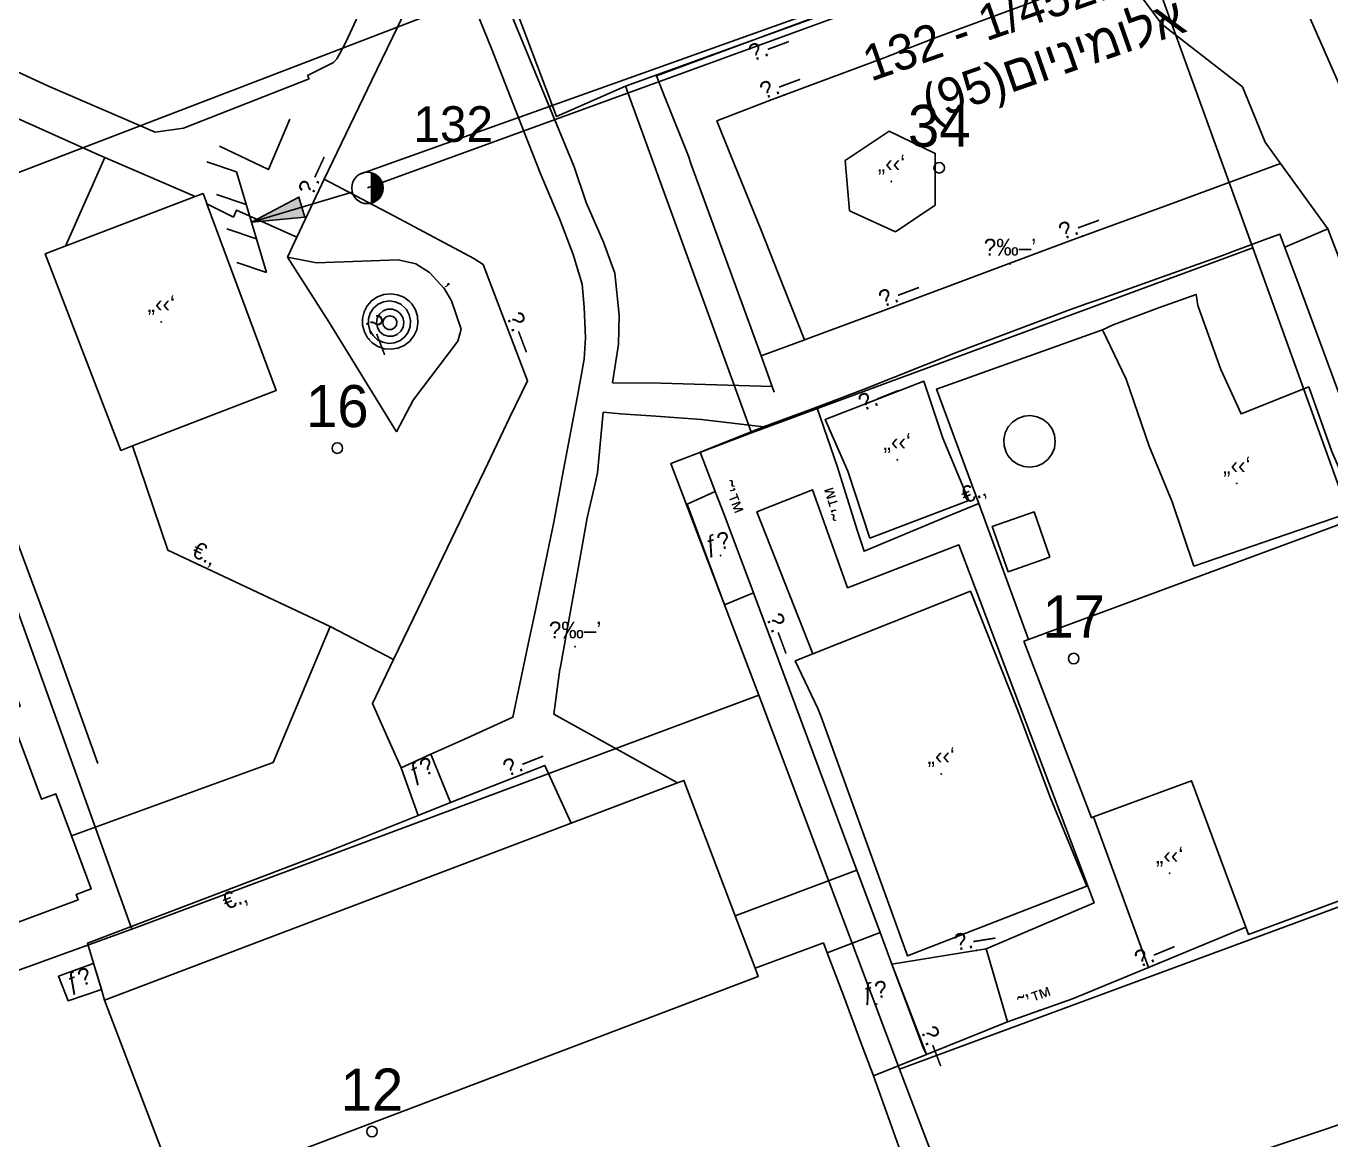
# Model space of a CAD drawing. Header units: metres. Extents: x 218299 to 220222, y 572714 to 574340.
# Drawn here: x 219615.2 to 219677.3, y 573822.2 to 573875.2 of the extents above; entities that cross this region are included whole.
import ezdxf
from ezdxf.enums import TextEntityAlignment as Align

# ---------------------------------------------------------------- set-up
doc = ezdxf.new("R2010")
doc.units = ezdxf.units.M
doc.header["$MEASUREMENT"] = 0
for name, color, linetype in [('1602', 44, 'Continuous'), ('1603', 44, 'Continuous'), ('6021', 110, 'Continuous'), ('6031', 254, 'Continuous'), ('6311', 7, 'Continuous'), ('6543', 7, 'Continuous'), ('6901', 3, 'Continuous'), ('A_POINTS', 2, 'Continuous'), ('M2200', 253, 'Continuous'), ('M2207', 253, 'Continuous'), ('M2407', 253, 'Continuous'), ('M2412', 253, 'Continuous'), ('M2420', 253, 'Continuous'), ('M2601', 253, 'Continuous'), ('M2602', 253, 'Continuous'), ('M2605', 253, 'Continuous'), ('M2612', 253, 'Continuous'), ('M2804', 253, 'Continuous')]:
    doc.layers.add(name, color=color, linetype=linetype)
doc.styles.add('HEBTXT', font='HEBTXT')
doc.styles.add('MAVAT_HEBTXT', font='HEBTXT')

# ---------------------------------------------------------------- blocks, each defined once
blk = doc.blocks.new('6901')
at = {"layer": 'A_POINTS'}
blk.add_circle((0, 0), 0.25, dxfattribs=at)
at = {"color": 0, "style": 'HEBTXT', "flags": 1}
blk.add_attdef('CODE', (-2.918, 6.399), '', height=1.7, dxfattribs=at)
at = {"color": 0, "style": 'HEBTXT'}
for tag, p in [('PATH', (0.169, 4.708)), ('HTCH', (0.169, 2.708))]:
    blk.add_attdef(tag, text='', height=1.7, dxfattribs=at).set_placement(p, align=Align.MIDDLE_CENTER)
blk = doc.blocks.new('6311')
at = {"color": 0}
for p, q in [((0.188, -0.726), (0.188, 0.726)), ((0.219, -0.717), (0.219, 0.717)), ((0.25, -0.707), (0.25, 0.707)), ((0.281, -0.695), (0.281, 0.695)), ((0.312, -0.682), (0.312, 0.682)), ((0.344, -0.667), (0.344, 0.667)), ((0.375, -0.65), (0.375, 0.65)), ((0.406, -0.63), (0.406, 0.63)), ((0.438, -0.609), (0.438, 0.609)), ((0.469, -0.585), (0.469, 0.585)), ((0.5, -0.559), (0.5, 0.559)), ((0.531, -0.529), (0.531, 0.529)), ((0.562, -0.496), (0.562, 0.496)), ((0.594, -0.458), (0.594, 0.458)), ((0.625, -0.415), (0.625, 0.415)), ((0.656, -0.363), (0.656, 0.363)), ((0.688, -0.3), (0.688, 0.3)), ((0.719, -0.214), (0.719, 0.214))]:
    blk.add_line(p, q, dxfattribs=at)
blk.add_circle((0, 0), 0.75, dxfattribs=at)
at = {"color": 0, "style": 'HEBTXT'}
blk.add_attdef('POLE_NUM', (1.75, 1.75), '', height=1.7, dxfattribs=at)
at = {"color": 0, "style": 'HEBTXT', "flags": 1}
blk.add_attdef('MAP_TYPE', (1.734, -1.264), '', height=1.7, dxfattribs=at)
blk = doc.blocks.new('6543')
at = {"color": 0}
for p, q in [((5.75, 2.486), (6.979, 1.626)), ((5.75, 0.813), (6.979, -0.048)), ((5.75, -0.901), (6.979, -1.761)), ((5.75, -2.514), (6.979, -3.374))]:
    blk.add_line(p, q, dxfattribs=at)
for points in [[(5.75, -2.514), (5.75, 2.486)], [(0.75, -0.014), (5.75, -0.014), (3.25, 0.486), (3.25, -0.514), (5.75, -0.014)]]:
    blk.add_lwpolyline(points, dxfattribs=at)
blk.add_solid([(3.25, -0.514), (3.25, 0.486), (5.75, -0.014)], dxfattribs=at)
blk = doc.blocks.new('1603')
at = {"layer": 'A_POINTS'}
blk.add_circle((0, 0), 0.25, dxfattribs=at)
at = {"color": 0, "style": 'HEBTXT'}
blk.add_attdef('PARCEL_NUM', text='', height=2, dxfattribs=at).set_placement((0, 1), align=Align.CENTER)
at = {"color": 0, "style": 'HEBTXT', "flags": 1}
blk.add_attdef('LOT_NUM', text='', height=2, dxfattribs=at).set_placement((0, -2.5), align=Align.CENTER)
blk = doc.blocks.new('M2804')
blk.add_circle((0, 0), 0.025)
at = {"style": 'MAVAT_HEBTXT'}
blk.add_attdef('NAME', text='', height=0.8, dxfattribs=at).set_placement((0, 1.59), align=Align.MIDDLE)
blk = doc.blocks.new('M2207')
blk.add_circle((0, 0), 0.025)
at = {"style": 'MAVAT_HEBTXT'}
blk.add_attdef('NAME', text='', height=0.8, dxfattribs=at).set_placement((0, 1.59), align=Align.MIDDLE)
blk = doc.blocks.new('M2412')
blk.add_circle((0, 0), 0.025)
at = {"style": 'MAVAT_HEBTXT'}
blk.add_attdef('NAME', text='', height=0.8, dxfattribs=at).set_placement((0, 1.59), align=Align.MIDDLE)
blk = doc.blocks.new('M2601')
blk.add_circle((0, 0), 0.025)
at = {"style": 'MAVAT_HEBTXT'}
blk.add_attdef('NAME', text='', height=0.8, dxfattribs=at).set_placement((0, 1.59), align=Align.MIDDLE)
blk = doc.blocks.new('M2602')
blk.add_circle((0, 0), 0.025)
at = {"style": 'MAVAT_HEBTXT'}
blk.add_attdef('NAME', text='', height=0.8, dxfattribs=at).set_placement((0, 1.59), align=Align.MIDDLE)
blk = doc.blocks.new('M2605')
blk.add_circle((0, 0), 0.025)
at = {"style": 'MAVAT_HEBTXT'}
blk.add_attdef('NAME', text='', height=0.8, dxfattribs=at).set_placement((0, 1.59), align=Align.MIDDLE)
blk = doc.blocks.new('M2612')
blk.add_circle((0, 0), 0.025)
at = {"style": 'MAVAT_HEBTXT'}
blk.add_attdef('NAME', text='', height=0.8, dxfattribs=at).set_placement((0, 1.59), align=Align.MIDDLE)
blk = doc.blocks.new('111')
at = {"layer": 'M2200'}
for points in [[(219608.215, 573830.083, 606.255), (219607.182, 573832.865, 606.255), (219592.827, 573871.529, 606.255), (219592.827, 573871.529, 606.255), (219602.334, 573875.059, 606.255), (219603.359, 573872.296, 606.255), (219605, 573867.877, 606.255), (219605.69, 573868.133, 599.745), (219607.248, 573863.937, 599.745), (219606.524, 573863.668, 606.255), (219612.575, 573847.372, 606.255), (219613.154, 573847.587, 599.955), (219614.922, 573842.825, 599.955), (219614.366, 573842.619, 606.255), (219615.937, 573838.389, 606.15), (219616.626, 573838.645, 600.06), (219617.369, 573836.646, 600.06), (219618.305, 573834.124, 600.06), (219617.581, 573833.855, 606.255), (219617.677, 573833.596, 606.255)], [(219662.701, 573845.912, 601.372), (219662.923, 573845.994, 601.372), (219679.725, 573852.21, 601.372), (219679.725, 573852.21, 601.372), (219679.776, 573852.072, 601.37), (219682.069, 573845.873, 601.267), (219683.442, 573846.381, 600.742), (219684.624, 573843.187, 600.742), (219683.277, 573842.688, 601.267), (219685.564, 573836.504, 601.267), (219682.967, 573835.543, 601.267), (219683.477, 573834.164, 600.637), (219680.172, 573832.941, 600.637), (219679.676, 573834.283, 601.267), (219673.384, 573831.956, 601.267), (219673.258, 573832.298, 601.267), (219670.679, 573839.269, 601.267), (219666.019, 573837.545, 601.267), (219665.916, 573837.507, 601.267)], [(219618.941, 573828.829, 607.252), (219641.145, 573837.251, 607.252), (219646.217, 573839.175, 607.252), (219646.515, 573839.288, 607.252), (219648.963, 573832.834, 607.252), (219649.904, 573830.355, 607.252), (219650.056, 573829.952, 607.252), (219622.482, 573819.493, 607.252), (219618.941, 573828.829, 607.252), (219618.941, 573828.829, 607.252)]]:
    blk.add_polyline3d(points, close=True, dxfattribs=at)
at = {"layer": 'M2207'}
for points in [[(219656.588, 573865.393, 598.477), (219654.402, 573866.4, 598.477), (219654.199, 573868.799, 598.477), (219656.281, 573870.19, 598.477), (219658.48, 573869.126, 598.372), (219658.471, 573866.668, 598.372)], [(219619.714, 573854.994, 597.907), (219616.112, 573864.35, 597.907), (219616.723, 573864.583, 597.882), (219623.257, 573867.072, 597.608), (219623.257, 573867.072, 597.608), (219623.632, 573867.215, 597.592), (219623.773, 573866.835, 597.601), (219623.81, 573866.735, 597.603), (219627.114, 573857.843, 597.802), (219620.272, 573855.209, 597.9)], [(219670.783, 573849.484, 600.9), (219669.756, 573852.547, 600.795), (219668.671, 573855.202, 600.9), (219667.562, 573858.377, 600.69), (219666.442, 573860.732, 600.69), (219666.442, 573860.732, 600.69), (219666.946, 573860.963, 600.69), (219669.151, 573861.789, 600.742), (219670.896, 573862.42, 600.637), (219670.983, 573861.894, 600.585), (219672.08, 573858.85, 600.795), (219673.042, 573856.728, 600.9), (219676.261, 573858.019, 600.9), (219677.362, 573854.949, 600.9), (219678.567, 573852.145, 600.795)], [(219655.359, 573850.817, 600.795), (219654.323, 573854.013, 600.742), (219653.241, 573856.467, 600.742), (219657.935, 573858.283, 600.69), (219658.842, 573855.582, 600.69), (219660.087, 573852.611, 600.69)], [(219663.942, 573849.917, 600.06), (219661.95, 573849.216, 600.112), (219661.194, 573851.366, 600.112), (219663.186, 573852.066, 600.06), (219663.942, 573849.917, 600.06)], [(219651.808, 573844.98, 600.9), (219652.647, 573845.313, 600.911), (219652.661, 573845.318, 600.911), (219660.153, 573848.292, 601.005), (219662.41, 573842.607, 601.005), (219662.418, 573842.611, 601.005), (219663.955, 573838.482, 600.9), (219665.699, 573834.251, 600.795), (219657.163, 573830.93, 600.592), (219653.053, 573842.317, 601.005), (219652.887, 573842.705, 601.005)], [(219673.258, 573832.298, 601.267), (219668.627, 573830.387, 601.267), (219666.019, 573837.545, 601.267), (219670.679, 573839.269, 601.267), (219673.258, 573832.298, 601.267)]]:
    blk.add_polyline3d(points, close=True, dxfattribs=at)
at = {"layer": 'M2407'}
for points in [[(219632.029, 573885.45, 593.865), (219633.601, 573881.293, 593.97), (219630.421, 573874.43, 594.18), (219630.13, 573873.89, 594.18), (219629.992, 573873.63, 594.18), (219629.839, 573873.458, 594.18), (219628.601, 573872.835, 594.18), (219628.673, 573872.679, 594.18)], [(219636.822, 573883.558, 593.865), (219635.897, 573881.95, 593.97), (219636.661, 573879.813, 594.075), (219638.436, 573875.404, 594.39), (219641.296, 573868.491, 594.81), (219641.866, 573866.795, 594.915), (219642.682, 573864.91, 595.125), (219643.234, 573863.431, 595.23), (219643.436, 573861.438, 595.44), (219643.404, 573860.046, 595.545), (219643.123, 573858.217, 595.755), (219645.421, 573858.188, 595.86), (219650.712, 573858.031, 595.86)], [(219641.449, 573857.58, 595.645), (219641.765, 573859.33, 595.545), (219641.832, 573860.355, 595.44), (219641.776, 573861.808, 595.335), (219641.675, 573862.914, 595.23), (219641.241, 573864.317, 595.125), (219640.609, 573865.977, 594.915), (219639.713, 573868.12, 594.81), (219638.914, 573870.148, 594.705), (219637.35, 573874.131, 594.495), (219635.043, 573879.816, 594.075), (219634.289, 573878.12, 594.075), (219632.89, 573875.134, 594.075), (219631.657, 573872.612, 594.075), (219629.386, 573867.901, 594.075)], [(219677.905, 573863.638, 596.728), (219677.175, 573865.536, 596.482), (219674.915, 573868.648, 596.482), (219674.182, 573869.658, 596.482), (219673.106, 573872.3, 596.407), (219669.284, 573875.258, 596.332), (219667.309, 573877.9, 596.257), (219667.309, 573877.9, 596.257), (219666.77, 573879.509, 596.292)], [(219610.021, 573876.441, 593.97), (219610.648, 573875.032, 593.97), (219610.815, 573874.828, 593.97), (219611.312, 573874.561, 593.97), (219613.297, 573873.691, 593.97), (219616.273, 573872.328, 594.075), (219621.341, 573870.136, 594.075), (219622.703, 573870.331, 594.075)], [(219625.074, 573866.103, 594.285), (219625.224, 573866.433, 594.285), (219628.093, 573865.137, 594.285)], [(219677.175, 573865.536, 596.482), (219675.115, 573864.669, 596.692)], [(219627.65, 573864.191, 594.39), (219629.621, 573861.113, 594.39), (219632.837, 573855.884, 594.495), (219632.837, 573855.884, 594.495)], [(219666.442, 573860.732, 598.222), (219658.548, 573857.911, 598.012), (219660.55, 573852.467, 598.057)], [(219640.792, 573854.07, 595.65), (219641.434, 573857.497, 595.65), (219641.449, 573857.58, 595.645)], [(219642.844, 573856.793, 595.755), (219642.679, 573856.806, 595.755), (219642.399, 573853.928, 595.755), (219642.285, 573853.426, 595.713)], [(219650.298, 573856.113, 595.965), (219647.35, 573856.462, 595.965), (219645.181, 573856.617, 595.86), (219643.504, 573856.742, 595.755), (219642.844, 573856.793, 595.755)], [(219661.849, 573854.913, 598.222), (219661.756, 573855.212, 598.222), (219661.743, 573855.525, 598.222), (219661.808, 573855.83, 598.222), (219661.949, 573856.11, 598.222), (219662.156, 573856.344, 598.222), (219662.415, 573856.519, 598.222), (219662.71, 573856.623, 598.222), (219663.022, 573856.649, 598.222), (219663.33, 573856.595, 598.222), (219663.615, 573856.465, 598.222), (219663.857, 573856.267, 598.222), (219664.042, 573856.015, 598.222), (219664.157, 573855.724, 598.222), (219664.194, 573855.413, 598.222), (219664.152, 573855.103, 598.222), (219664.033, 573854.814, 598.222), (219663.845, 573854.564, 598.222), (219663.6, 573854.37, 598.222), (219663.314, 573854.244, 598.222), (219663.005, 573854.194, 598.222), (219662.693, 573854.224, 598.222), (219662.4, 573854.332, 598.222), (219662.143, 573854.511, 598.222), (219661.939, 573854.748, 598.222), (219661.849, 573854.913, 598.222)], [(219639.4, 573847.169, 595.622), (219640.324, 573851.57, 595.65), (219640.792, 573854.07, 595.65)], [(219642.285, 573853.426, 595.713), (219641.913, 573851.779, 595.575), (219641.511, 573849.551, 595.575)], [(219652.647, 573845.313, 597.847), (219649.992, 573852.075, 597.847), (219652.633, 573853.119, 597.847), (219654.308, 573848.459, 597.952), (219659.605, 573850.492, 598.057), (219660.596, 573847.873, 598.162), (219666.039, 573833.459, 598.057), (219660.908, 573831.267, 597.952)], [(219641.511, 573849.551, 595.575), (219640.619, 573844.607, 595.575), (219640.614, 573844.574, 595.574)], [(219639.169, 573846.066, 595.614), (219639.4, 573847.169, 595.622)], [(219617.369, 573836.646, 594.81), (219626.969, 573840.142, 594.81), (219629.678, 573846.611, 594.705)], [(219629.678, 573846.611, 594.705), (219632.692, 573845.041, 594.495)], [(219634.476, 573840.531, 595.327), (219636.045, 573841.23, 595.59), (219638.377, 573842.289, 595.59), (219639.169, 573846.066, 595.614)], [(219640.614, 573844.574, 595.574), (219640.322, 573842.442, 595.5), (219646.217, 573839.175, 595.86)], [(219648.963, 573832.834, 596.062), (219654.74, 573835.019, 596.062)], [(219653.166, 573831.554, 596.062), (219653.166, 573831.554, 596.062), (219649.904, 573830.355, 596.062)]]:
    blk.add_polyline3d(points, dxfattribs=at)
at = {"layer": 'M2412'}
for points in [[(219648.007, 573853.035, 597.952), (219648.439, 573851.938, 597.952), (219649.833, 573848.22, 595.957), (219648.454, 573847.636, 595.957), (219646.679, 573852.437, 598.162)], [(219633.06, 573839.889, 594.907), (219633.06, 573839.889, 594.907), (219633.869, 573837.619, 594.907), (219633.869, 573837.619, 594.907), (219635.406, 573838.232, 595.327), (219634.476, 573840.531, 595.327)], [(219656.421, 573830.542, 596.272), (219657.927, 573826.533, 597.532), (219658.064, 573826.234, 597.742), (219658.064, 573826.234, 597.742), (219655.54, 573825.219, 597.742), (219654.988, 573826.691, 596.586), (219654.106, 573829.047, 596.586), (219653.343, 573831.082, 596.062), (219653.343, 573831.082, 596.062), (219655.856, 573832.047, 596.062)], [(219618.417, 573830.586, 594.907), (219618.315, 573830.541, 594.907), (219616.746, 573829.966, 594.907), (219617.204, 573828.793, 595.117), (219618.789, 573829.34, 595.117)]]:
    blk.add_polyline3d(points, close=True, dxfattribs=at)
at = {"layer": 'M2420'}
blk.add_lwpolyline([(219452.41, 573726.81), (219453.91, 573727.31), (219462.41, 573729.88), (219475.2, 573732.81), (219482.41, 573736.88), (219497.8, 573744.12), (219523, 573754.12), (219524.91, 573754.62), (219529.41, 573753.38), (219539.41, 573756.19), (219583.5, 573772.5), (219589.5, 573774.38), (219594.5, 573777.88), (219595.7, 573786.81), (219604.59, 573791.19), (219643, 573806.12), (219654.5, 573811.12), (219664.2, 573818.38), (219700.8, 573830.62), (219741.3, 573842), (219762, 573846.81)], dxfattribs=at)
at = {"layer": 'M2601'}
for points in [[(219627.65, 573864.191, 594.6), (219629.027, 573863.914, 594.6), (219632.908, 573864.071, 594.6), (219633.753, 573863.869, 594.6), (219634.4, 573863.464, 594.6), (219635.119, 573862.69, 594.6), (219635.453, 573862.119, 594.6), (219635.919, 573860.77, 594.6), (219635.753, 573860.187, 594.6), (219633.629, 573857.385, 594.6), (219632.837, 573855.884, 594.6)], [(219650.195, 573859.493, 597.592), (219650.807, 573857.765, 597.592)]]:
    blk.add_polyline3d(points, dxfattribs=at)
at = {"layer": 'M2602'}
for points in [[(219622.703, 573870.331, 594.591), (219622.703, 573870.331, 594.591), (219622.703, 573870.331, 594.591), (219628.673, 573872.679, 594.591)], [(219627.76, 573870.759, 594.591), (219626.745, 573868.368, 594.591), (219624.403, 573869.468, 594.591)], [(219617.076, 573864.717, 595.82), (219618.946, 573868.94, 595.641)], [(219632.971, 573866.008, 595.496), (219636.523, 573864.132, 595.693), (219636.523, 573864.132, 595.693)], [(219651.017, 573863.387, 596.503), (219652.255, 573860.254, 596.377)], [(219652.841, 573857.045, 600.052), (219653.828, 573854.198, 600.052), (219653.828, 573854.198, 600.052)], [(219620.272, 573855.209, 595.431), (219621.944, 573850.242, 595.431), (219629.678, 573846.611, 595.641)], [(219654.769, 573851.197, 600.157), (219654.769, 573851.197, 600.157), (219654.769, 573851.197, 600.157), (219655.094, 573850.191, 600.157), (219659.041, 573851.844, 600.157), (219660.55, 573852.467, 600.157), (219662.923, 573845.994, 600.157)], [(219633.869, 573837.619, 595.871), (219629.339, 573835.813, 595.747), (219618.132, 573831.54, 595.747), (219618.417, 573830.586, 595.747), (219618.785, 573829.351, 595.747)], [(219653.166, 573831.554, 597.006), (219653.343, 573831.082, 597.006)], [(219618.785, 573829.351, 595.747), (219618.789, 573829.34, 595.747), (219618.941, 573828.829, 595.747)]]:
    blk.add_polyline3d(points, dxfattribs=at)
at = {"layer": 'M2605'}
for points in [[(219658.403, 573874.599, 596.587), (219665.154, 573877.101, 596.48)], [(219655.515, 573876.643, 596.343), (219645.216, 573872.825, 596.368)], [(219658.403, 573874.599, 596.587), (219656.041, 573873.681, 596.587), (219650.72, 573871.694, 596.587), (219648.085, 573870.675, 596.587), (219648.708, 573869.137, 596.587)], [(219604.053, 573872.523, 594.802), (219606.385, 573873.285, 594.802), (219606.385, 573873.285, 594.802), (219606.499, 573872.986, 594.802), (219608.198, 573868.539, 594.802), (219611.008, 573860.979, 594.802), (219613.116, 573855.169, 594.802), (219614.876, 573850.382, 594.802), (219616.431, 573846.193, 594.802), (219618.613, 573840.095, 594.592)], [(219606.499, 573872.986, 594.172), (219608.47, 573873.629, 594.172), (219618.612, 573869.085, 594.172), (219618.612, 573869.085, 594.172)], [(219645.216, 573872.825, 596.368), (219645.616, 573871.811, 596.315)], [(219645.616, 573871.811, 596.315), (219646.727, 573868.995, 596.167), (219646.853, 573868.65, 596.175)], [(219618.612, 573869.085, 594.172), (219623.257, 573867.072, 594.277)], [(219648.708, 573869.137, 596.587), (219650.19, 573865.48, 596.587), (219651.017, 573863.387, 596.503)], [(219646.853, 573868.65, 596.175), (219649.034, 573862.673, 596.307)], [(219669.409, 573866.623, 596.377), (219674.915, 573868.648, 596.482)], [(219627.65, 573864.191, 594.487), (219627.65, 573864.191, 594.487), (219628.093, 573865.137, 594.487), (219629.386, 573867.901, 594.487), (219629.386, 573867.901, 594.487), (219632.971, 573866.008, 594.687)], [(219623.81, 573866.735, 594.382), (219625.074, 573866.103, 594.382), (219625.074, 573866.103, 594.382)], [(219661.616, 573863.749, 596.454), (219664.884, 573864.976, 596.377), (219669.409, 573866.623, 596.377)], [(219674.31, 573865.075, 598.013), (219672.701, 573864.48, 597.889)], [(219675.786, 573862.868, 598.057), (219674.884, 573865.288, 598.057), (219674.31, 573865.075, 598.013)], [(219672.701, 573864.48, 597.889), (219672.156, 573864.278, 597.847)], [(219636.523, 573864.132, 594.457), (219636.964, 573863.841, 594.637), (219639.07, 573858.3, 595.537), (219638.221, 573856.536, 595.599)], [(219652.264, 573860.258, 596.454), (219655.86, 573861.587, 596.587), (219661.616, 573863.749, 596.454)], [(219672.156, 573864.278, 597.847), (219669.072, 573863.178, 597.935)], [(219669.072, 573863.178, 597.935), (219666.185, 573862.149, 598.017)], [(219649.034, 573862.673, 596.307), (219650.195, 573859.493, 596.377), (219650.195, 573859.493, 596.377), (219650.195, 573859.493, 596.377), (219652.231, 573860.246, 596.453)], [(219676.262, 573861.593, 598.057), (219675.786, 573862.868, 598.057)], [(219633.561, 573861.963, 594.575), (219633.733, 573861.687, 594.583), (219633.832, 573861.378, 594.588), (219633.854, 573861.054, 594.591), (219633.796, 573860.735, 594.59), (219633.662, 573860.439, 594.586), (219633.46, 573860.185, 594.579), (219633.202, 573859.987, 594.569), (219632.904, 573859.858, 594.558), (219632.584, 573859.806, 594.546), (219632.261, 573859.834, 594.533), (219631.954, 573859.939, 594.52), (219631.682, 573860.116, 594.509), (219631.461, 573860.354, 594.499), (219631.305, 573860.639, 594.492), (219631.223, 573860.953, 594.487), (219631.219, 573861.278, 594.486), (219631.295, 573861.593, 594.487), (219631.446, 573861.881, 594.492), (219631.662, 573862.124, 594.5), (219631.93, 573862.306, 594.509), (219632.235, 573862.418, 594.521), (219632.558, 573862.452, 594.534), (219632.879, 573862.406, 594.546), (219633.179, 573862.284, 594.559), (219633.441, 573862.092, 594.57), (219633.561, 573861.963, 594.575)], [(219633.306, 573861.701, 594.696), (219633.442, 573861.453, 594.696), (219633.504, 573861.176, 594.696), (219633.487, 573860.893, 594.696), (219633.392, 573860.626, 594.696), (219633.226, 573860.396, 594.696), (219633.003, 573860.222, 594.696), (219632.74, 573860.116, 594.696), (219632.458, 573860.087, 594.696), (219632.179, 573860.138, 594.696), (219631.926, 573860.264, 594.696), (219631.717, 573860.457, 594.696), (219631.57, 573860.699, 594.696), (219631.497, 573860.973, 594.696), (219631.502, 573861.256, 594.696), (219631.586, 573861.527, 594.696), (219631.742, 573861.763, 594.696), (219631.958, 573861.947, 594.696), (219632.216, 573862.064, 594.696), (219632.496, 573862.105, 594.696), (219632.777, 573862.065, 594.696), (219633.036, 573861.95, 594.696), (219633.252, 573861.766, 594.696), (219633.306, 573861.701, 594.696)], [(219665.72, 573861.983, 598.03), (219664.744, 573861.635, 598.057), (219659.531, 573859.663, 597.847), (219655.021, 573857.878, 597.847), (219652.841, 573857.045, 597.847), (219651.029, 573856.392, 597.847), (219650.298, 573856.113, 597.847), (219647.297, 573854.903, 597.847), (219648.007, 573853.035, 597.847), (219648.007, 573853.035, 597.847)], [(219666.185, 573862.149, 598.017), (219665.72, 573861.983, 598.03)], [(219633.011, 573861.506, 594.906), (219633.132, 573861.314, 594.906), (219633.18, 573861.092, 594.906), (219633.148, 573860.867, 594.906), (219633.04, 573860.667, 594.906), (219632.87, 573860.516, 594.906), (219632.659, 573860.432, 594.906), (219632.432, 573860.427, 594.906), (219632.217, 573860.5, 594.906), (219632.04, 573860.642, 594.906), (219631.923, 573860.837, 594.906), (219631.88, 573861.06, 594.906), (219631.917, 573861.284, 594.906), (219632.028, 573861.482, 594.906), (219632.201, 573861.63, 594.906), (219632.414, 573861.709, 594.906), (219632.641, 573861.71, 594.906), (219632.855, 573861.632, 594.906), (219633.011, 573861.506, 594.906)], [(219632.782, 573861.272, 595.011), (219632.845, 573861.122, 595.011), (219632.83, 573860.961, 595.011), (219632.741, 573860.826, 595.011), (219632.599, 573860.749, 595.011), (219632.437, 573860.748, 595.011), (219632.294, 573860.824, 595.011), (219632.203, 573860.958, 595.011), (219632.186, 573861.119, 595.011), (219632.248, 573861.269, 595.011), (219632.373, 573861.372, 595.011), (219632.532, 573861.404, 595.011), (219632.687, 573861.357, 595.011), (219632.782, 573861.272, 595.011)], [(219679.725, 573852.21, 598.057), (219676.262, 573861.593, 598.057)], [(219652.231, 573860.246, 596.453), (219652.255, 573860.254, 596.454)], [(219652.255, 573860.254, 596.454), (219652.264, 573860.258, 596.454)], [(219638.221, 573856.536, 595.599), (219637.032, 573854.067, 595.685)], [(219637.032, 573854.067, 595.685), (219636.516, 573852.997, 595.722)], [(219636.324, 573852.596, 595.736), (219636.164, 573852.264, 595.747), (219635.845, 573851.601, 595.718)], [(219636.516, 573852.997, 595.722), (219636.324, 573852.596, 595.736)], [(219648.439, 573851.938, 597.847), (219648.439, 573851.938, 597.847), (219649.833, 573848.22, 597.847), (219649.833, 573848.22, 597.847), (219654.663, 573835.223, 597.847), (219654.74, 573835.019, 597.847), (219655.856, 573832.047, 597.847), (219656.421, 573830.542, 597.847)], [(219635.845, 573851.601, 595.718), (219633.639, 573847.011, 595.511)], [(219633.639, 573847.011, 595.511), (219632.693, 573845.042, 595.422), (219632.692, 573845.041, 595.422), (219631.685, 573842.946, 595.327), (219632.552, 573841.018, 595.327)], [(219632.552, 573841.018, 595.327), (219633.06, 573839.889, 595.327), (219634.476, 573840.531, 595.327)], [(219635.406, 573838.232, 595.327), (219634.476, 573840.531, 595.327)], [(219635.406, 573838.232, 595.327), (219639.903, 573840.003, 595.5), (219641.145, 573837.251, 595.86)], [(219665.009, 573828.895, 597.847), (219665.009, 573828.895, 597.847), (219668.627, 573830.387, 597.847), (219673.258, 573832.298, 597.847), (219673.258, 573832.298, 597.847)], [(219656.421, 573830.542, 598.477), (219656.421, 573830.542, 598.477), (219660.908, 573831.267, 598.477), (219660.908, 573831.267, 598.477), (219661.917, 573827.799, 598.477), (219661.917, 573827.799, 598.477)], [(219656.421, 573830.542, 598.477), (219658.064, 573826.234, 598.477), (219661.917, 573827.799, 598.477)], [(219644.986, 573814.013, 597.487), (219645.903, 573814.354, 597.487), (219657.838, 573818.787, 597.697), (219655.54, 573825.219, 597.697)]]:
    blk.add_polyline3d(points, dxfattribs=at)
at = {"layer": 'M2612'}
for points in [[(219653.828, 573854.198, 599.947), (219654.769, 573851.197, 599.947)], [(219648.439, 573851.938, 599.527), (219648.007, 573853.035, 599.527)], [(219661.917, 573827.799, 600.367), (219665.009, 573828.895, 600.367)]]:
    blk.add_polyline3d(points, dxfattribs=at)
at = {"layer": 'M2207'}
ref = blk.add_blockref('M2207', (219656.395, 573867.792), dxfattribs=dict(at, xscale=0.5, yscale=0.5, zscale=0.5))
ref.add_attrib('NAME', '„‹‹‘', dxfattribs={"layer": '0', "height": 0.8, "style": 'MAVAT_HEBTXT'}).set_placement((219656.395, 573868.588), align=Align.MIDDLE)
ref = blk.add_blockref('M2207', (219621.637, 573861.111), dxfattribs=dict(at, xscale=0.5, yscale=0.5, zscale=0.5))
ref.add_attrib('NAME', '„‹‹‘', dxfattribs={"layer": '0', "height": 0.8, "style": 'MAVAT_HEBTXT'}).set_placement((219621.637, 573861.907), align=Align.MIDDLE)
ref = blk.add_blockref('M2207', (219656.669, 573854.544), dxfattribs=dict(at, xscale=0.5, yscale=0.5, zscale=0.5))
ref.add_attrib('NAME', '„‹‹‘', dxfattribs={"layer": '0', "height": 0.8, "style": 'MAVAT_HEBTXT'}).set_placement((219656.669, 573855.34), align=Align.MIDDLE)
ref = blk.add_blockref('M2207', (219672.834, 573853.422), dxfattribs=dict(at, xscale=0.5, yscale=0.5, zscale=0.5))
ref.add_attrib('NAME', '„‹‹‘', dxfattribs={"layer": '0', "height": 0.8, "style": 'MAVAT_HEBTXT'}).set_placement((219672.834, 573854.218), align=Align.MIDDLE)
ref = blk.add_blockref('M2207', (219658.765, 573839.597), dxfattribs=dict(at, xscale=0.5, yscale=0.5, zscale=0.5))
ref.add_attrib('NAME', '„‹‹‘', dxfattribs={"layer": '0', "height": 0.8, "style": 'MAVAT_HEBTXT'}).set_placement((219658.765, 573840.393), align=Align.MIDDLE)
ref = blk.add_blockref('M2207', (219669.638, 573834.867), dxfattribs=dict(at, xscale=0.5, yscale=0.5, zscale=0.5))
ref.add_attrib('NAME', '„‹‹‘', dxfattribs={"layer": '0', "height": 0.8, "style": 'MAVAT_HEBTXT'}).set_placement((219669.638, 573835.662), align=Align.MIDDLE)
at = {"layer": 'M2412'}
ref = blk.add_blockref('M2412', (219648.265, 573849.99), dxfattribs=dict(at, xscale=0.5, yscale=0.5, zscale=0.5, rotation=308.6118254111014))
ref.add_attrib('NAME', 'ƒ\x8e', dxfattribs={"layer": '0', "height": 0.8, "rotation": 13.82821, "style": 'MAVAT_HEBTXT'}).set_placement((219648.134, 573850.524), align=Align.MIDDLE)
ref = blk.add_blockref('M2412', (219633.818, 573840.233), dxfattribs=dict(at, xscale=0.5, yscale=0.5, zscale=0.5))
ref.add_attrib('NAME', 'ƒ\x8e', dxfattribs={"layer": '0', "height": 0.8, "rotation": 24.38973, "style": 'MAVAT_HEBTXT'}).set_placement((219634.045, 573839.732), align=Align.MIDDLE)
ref = blk.add_blockref('M2412', (219617.55, 573830.261), dxfattribs=dict(at, xscale=0.5, yscale=0.5, zscale=0.5))
ref.add_attrib('NAME', 'ƒ\x8e', dxfattribs={"layer": '0', "height": 0.8, "rotation": 20.12924, "style": 'MAVAT_HEBTXT'}).set_placement((219617.74, 573829.745), align=Align.MIDDLE)
ref = blk.add_blockref('M2412', (219655.695, 573828.641), dxfattribs=dict(at, xscale=0.5, yscale=0.5, zscale=0.5, rotation=303.3732540358674))
ref.add_attrib('NAME', 'ƒ\x8e', dxfattribs={"layer": '0', "height": 0.8, "rotation": 8.58964, "style": 'MAVAT_HEBTXT'}).set_placement((219655.613, 573829.185), align=Align.MIDDLE)
at = {"layer": 'M2601'}
ref = blk.add_blockref('M2601', (219635.095, 573862.716), dxfattribs=dict(at, xscale=0.5, yscale=0.5, zscale=0.5))
ref.add_attrib('NAME', '‚', dxfattribs={"layer": '0', "height": 0.8, "rotation": 312.88168, "style": 'MAVAT_HEBTXT'}).set_placement((219635.498, 573863.09), align=Align.MIDDLE)
at = {"layer": 'M2602'}
ref = blk.add_blockref('M2602', (219660.516, 573852.453), dxfattribs=dict(at, xscale=0.5, yscale=0.5, zscale=0.5))
ref.add_attrib('NAME', '€.‚', dxfattribs={"layer": '0', "height": 0.8, "rotation": 22.45584, "style": 'MAVAT_HEBTXT'}).set_placement((219660.306, 573852.962), align=Align.MIDDLE)
ref = blk.add_blockref('M2602', (219623.44, 573849.54), dxfattribs=dict(at, xscale=0.5, yscale=0.5, zscale=0.5))
ref.add_attrib('NAME', '€.‚', dxfattribs={"layer": '0', "height": 0.8, "rotation": 334.84923, "style": 'MAVAT_HEBTXT'}).set_placement((219623.674, 573850.038), align=Align.MIDDLE)
ref = blk.add_blockref('M2602', (219624.948, 573834.138), dxfattribs=dict(at, xscale=0.5, yscale=0.5, zscale=0.5))
ref.add_attrib('NAME', '€.‚', dxfattribs={"layer": '0', "height": 0.8, "rotation": 20.86965, "style": 'MAVAT_HEBTXT'}).set_placement((219625.144, 573833.624), align=Align.MIDDLE)
at = {"layer": 'M2605'}
ref = blk.add_blockref('M2605', (219650.366, 573874.734), dxfattribs=dict(at, xscale=0.5, yscale=0.5, zscale=0.5))
ref.add_attrib('NAME', '\x9a.—', dxfattribs={"layer": '0', "height": 0.8, "rotation": 20.33775, "style": 'MAVAT_HEBTXT'}).set_placement((219650.557, 573874.218), align=Align.MIDDLE)
ref = blk.add_blockref('M2605', (219651.285, 573871.905), dxfattribs=dict(at, xscale=0.5, yscale=0.5, zscale=0.5))
ref.add_attrib('NAME', '\x9a.—', dxfattribs={"layer": '0', "height": 0.8, "rotation": 20.47737, "style": 'MAVAT_HEBTXT'}).set_placement((219651.092, 573872.42), align=Align.MIDDLE)
ref = blk.add_blockref('M2605', (219629.378, 573867.885), dxfattribs=dict(at, xscale=0.5, yscale=0.5, zscale=0.5))
ref.add_attrib('NAME', '\x9a.—', dxfattribs={"layer": '0', "height": 0.8, "rotation": 64.93007, "style": 'MAVAT_HEBTXT'}).set_placement((219628.88, 573868.118), align=Align.MIDDLE)
ref = blk.add_blockref('M2605', (219665.506, 573865.202), dxfattribs=dict(at, xscale=0.5, yscale=0.5, zscale=0.5))
ref.add_attrib('NAME', '\x9a.—', dxfattribs={"layer": '0', "height": 0.8, "rotation": 19.99807, "style": 'MAVAT_HEBTXT'}).set_placement((219665.318, 573865.719), align=Align.MIDDLE)
ref = blk.add_blockref('M2605', (219656.943, 573861.994), dxfattribs=dict(at, xscale=0.5, yscale=0.5, zscale=0.5))
ref.add_attrib('NAME', '\x9a.—', dxfattribs={"layer": '0', "height": 0.8, "rotation": 20.58547, "style": 'MAVAT_HEBTXT'}).set_placement((219656.749, 573862.509), align=Align.MIDDLE)
ref = blk.add_blockref('M2605', (219631.512, 573860.3), dxfattribs=dict(at, xscale=0.5, yscale=0.5, zscale=0.5))
ref.add_attrib('NAME', '\x9a.—', dxfattribs={"layer": '0', "height": 0.8, "rotation": 290.8729, "style": 'MAVAT_HEBTXT'}).set_placement((219632.026, 573860.495), align=Align.MIDDLE)
ref = blk.add_blockref('M2605', (219638.263, 573860.423), dxfattribs=dict(at, xscale=0.5, yscale=0.5, zscale=0.5))
ref.add_attrib('NAME', '\x9a.—', dxfattribs={"layer": '0', "height": 0.8, "rotation": 290.80803, "style": 'MAVAT_HEBTXT'}).set_placement((219638.777, 573860.619), align=Align.MIDDLE)
ref = blk.add_blockref('M2605', (219655.574, 573858.096), dxfattribs=dict(at, xscale=0.5, yscale=0.5, zscale=0.5))
ref.add_attrib('NAME', '\x9a.—', dxfattribs={"layer": '0', "height": 0.8, "rotation": 21.60205, "style": 'MAVAT_HEBTXT'}).set_placement((219655.776, 573857.585), align=Align.MIDDLE)
ref = blk.add_blockref('M2605', (219650.622, 573846.095), dxfattribs=dict(at, xscale=0.5, yscale=0.5, zscale=0.5))
ref.add_attrib('NAME', '\x9a.—', dxfattribs={"layer": '0', "height": 0.8, "rotation": 290.38788, "style": 'MAVAT_HEBTXT'}).set_placement((219651.138, 573846.287), align=Align.MIDDLE)
ref = blk.add_blockref('M2605', (219639.068, 573839.675), dxfattribs=dict(at, xscale=0.5, yscale=0.5, zscale=0.5))
ref.add_attrib('NAME', '\x9a.—', dxfattribs={"layer": '0', "height": 0.8, "rotation": 21.50008, "style": 'MAVAT_HEBTXT'}).set_placement((219638.867, 573840.186), align=Align.MIDDLE)
ref = blk.add_blockref('M2605', (219660.448, 573831.193), dxfattribs=dict(at, xscale=0.5, yscale=0.5, zscale=0.5))
ref.add_attrib('NAME', '\x9a.—', dxfattribs={"layer": '0', "height": 0.8, "rotation": 9.1857, "style": 'MAVAT_HEBTXT'}).set_placement((219660.36, 573831.736), align=Align.MIDDLE)
ref = blk.add_blockref('M2605', (219669.133, 573830.596), dxfattribs=dict(at, xscale=0.5, yscale=0.5, zscale=0.5))
ref.add_attrib('NAME', '\x9a.—', dxfattribs={"layer": '0', "height": 0.8, "rotation": 22.41495, "style": 'MAVAT_HEBTXT'}).set_placement((219668.924, 573831.105), align=Align.MIDDLE)
ref = blk.add_blockref('M2605', (219657.983, 573826.445), dxfattribs=dict(at, xscale=0.5, yscale=0.5, zscale=0.5))
ref.add_attrib('NAME', '\x9a.—', dxfattribs={"layer": '0', "height": 0.8, "rotation": 290.8729, "style": 'MAVAT_HEBTXT'}).set_placement((219658.497, 573826.641), align=Align.MIDDLE)
at = {"layer": 'M2612'}
ref = blk.add_blockref('M2612', (219648.223, 573852.487), dxfattribs=dict(at, xscale=0.5, yscale=0.5, zscale=0.5))
ref.add_attrib('NAME', '˜’™', dxfattribs={"layer": '0', "height": 0.8, "rotation": 291.46588, "style": 'MAVAT_HEBTXT'}).set_placement((219648.735, 573852.688), align=Align.MIDDLE)
ref = blk.add_blockref('M2612', (219654.299, 573852.697), dxfattribs=dict(at, xscale=0.5, yscale=0.5, zscale=0.5))
ref.add_attrib('NAME', '˜’™', dxfattribs={"layer": '0', "height": 0.8, "rotation": 107.41155, "style": 'MAVAT_HEBTXT'}).set_placement((219653.774, 573852.532), align=Align.MIDDLE)
ref = blk.add_blockref('M2612', (219663.463, 573828.347), dxfattribs=dict(at, xscale=0.5, yscale=0.5, zscale=0.5))
ref.add_attrib('NAME', '˜’™', dxfattribs={"layer": '0', "height": 0.8, "rotation": 19.51457, "style": 'MAVAT_HEBTXT'}).set_placement((219663.279, 573828.866), align=Align.MIDDLE)
at = {"layer": 'M2804'}
ref = blk.add_blockref('M2804', (219662.038, 573863.873, 612.206), dxfattribs=dict(at, xscale=0.5, yscale=0.5, zscale=0.5))
ref.add_attrib('NAME', '\x8d‰–’', dxfattribs={"layer": '0', "height": 0.8, "style": 'MAVAT_HEBTXT'}).set_placement((219662.038, 573864.669, 612.206), align=Align.MIDDLE)
ref = blk.add_blockref('M2804', (219641.335, 573845.652, 607.166), dxfattribs=dict(at, xscale=0.5, yscale=0.5, zscale=0.5))
ref.add_attrib('NAME', '\x8d‰–’', dxfattribs={"layer": '0', "height": 0.8, "style": 'MAVAT_HEBTXT'}).set_placement((219641.335, 573846.448, 607.166), align=Align.MIDDLE)

msp = doc.modelspace()

# ---------------------------------------------------------------- linework, layer by layer
at = {"layer": '1602'}
for points in [[(219638.0867, 573877.147), (219631.4002, 573895.468), (219653.851, 573904.0473), (219657.6307, 573902.401), (219665.0366, 573904.2642), (219667.3364, 573898.7802), (219673.1126, 573883.0531), (219667.6809, 573880.9974), (219643.7367, 573872.3376), (219640.4452, 573870.8791)], [(219638.0867, 573877.147), (219608.2093, 573865.6822), (219602.5918, 573881.4068), (219600.7674, 573886.3565), (219629.6008, 573897.0841), (219630.5577, 573897.3465), (219631.4002, 573895.468)], [(219729.4451, 573846.7812), (219698.4908, 573835.5439), (219690.761, 573838.1256), (219679.7466, 573867.7958), (219674.7171, 573879.2179), (219696.1983, 573886.9683), (219720.7955, 573895.9385), (219735.6939, 573855.4813), (219738.5926, 573848.2735), (219732.3696, 573846.1792)], [(219679.7466, 573867.7958), (219690.761, 573838.1256), (219684.0584, 573835.6168), (219673.6055, 573864.633), (219667.6809, 573880.9974), (219673.1126, 573883.0531), (219674.7171, 573879.2179)], [(219605.7068, 573829.1361), (219600.0881, 573831.6519), (219585.1361, 573872.2426), (219588.3645, 573876.1595), (219602.5918, 573881.4068), (219608.2093, 573865.6822), (219620.2408, 573832.2007), (219606.4693, 573827.2192)], [(219649.7321, 573855.8298), (219643.7367, 573872.3376), (219667.6809, 573880.9974), (219673.6055, 573864.633)], [(219650.0771, 573843.3445), (219620.2408, 573832.2007), (219608.2093, 573865.6822), (219638.0867, 573877.147), (219640.4452, 573870.8791), (219643.7367, 573872.3376), (219649.7321, 573855.8298), (219645.891, 573854.3637)], [(219673.6055, 573864.633), (219684.0584, 573835.6168), (219656.772, 573825.5392), (219650.0771, 573843.3445), (219645.891, 573854.3637), (219649.7321, 573855.8298)], [(219609.6958, 573806.0569), (219605.4114, 573817.6919), (219609.5923, 573819.1534), (219606.4693, 573827.2192), (219620.2408, 573832.2007), (219650.0771, 573843.3445), (219656.772, 573825.5392), (219659.1287, 573819.3672), (219617.1132, 573803.319)]]:
    msp.add_lwpolyline(points, close=True, dxfattribs=at)
msp.add_lwpolyline([(219755.0527, 573802.6059), (219741.4007, 573840.3715), (219658.174, 573809.4721), (219656.1187, 573804.9947), (219637.0462, 573797.4705), (219617.4814, 573790.4036), (219625.4606, 573768.6096), (219622.3434, 573767.3104), (219613.7982, 573789.9154), (219612.5071, 573798.3486), (219609.6958, 573806.0569), (219617.1132, 573803.319), (219659.1287, 573819.3672), (219656.772, 573825.5392), (219684.0584, 573835.6168), (219690.761, 573838.1256), (219698.4908, 573835.5439), (219729.4451, 573846.7812), (219732.3696, 573846.1792), (219738.5926, 573848.2735), (219744.6559, 573850.6598)], dxfattribs=at)
at = {"layer": '6021'}
msp.add_lwpolyline([(219690.6497, 573888.4858), (219683.393, 573885.9646), (219655.0311, 573876.0702), (219631.4517, 573867.4879)], dxfattribs=at)
at = {"layer": '6031'}
msp.add_lwpolyline([(219689.9241, 573889.2521), (219688.8576, 573888.8687), (219654.8199, 573876.6332), (219631.1363, 573868.1641)], dxfattribs=at)

# ---------------------------------------------------------------- block references
msp.add_blockref('111', (0, 0))
at = {"layer": '1603'}
for p, values in [((219658.6703, 573868.4438), {'PARCEL_NUM': '34'}), ((219630.0175, 573855.1027), {'PARCEL_NUM': '16'}), ((219665.0701, 573845.0878), {'PARCEL_NUM': '17'}), ((219631.668, 573822.572), {'PARCEL_NUM': '12'})]:
    msp.add_blockref('1603', p, dxfattribs=at).add_auto_attribs(values)
at = {"layer": '6311'}
ref = msp.add_blockref('6311', (219631.4517, 573867.4879), dxfattribs=at)
ref.add_attrib('POLE_NUM', '132', (219633.6392, 573869.6754), dxfattribs={"layer": '0', "color": 0, "height": 1.7, "style": 'HEBTXT'})
at = {"layer": '6543', "rotation": 196.6338633299393}
msp.add_blockref('6543', (219631.4517, 573867.4879), dxfattribs=at)
at = {"layer": '6901'}
ref = msp.add_blockref('6901', (219660.9926, 573878.1499), dxfattribs=dict(at, rotation=19.232))
ref.add_attrib('PATH', '132 - 1/452RD', dxfattribs={"layer": '0', "color": 0, "height": 1.7, "rotation": 19.232, "style": 'HEBTXT'}).set_placement((219662.1148, 573875.7794), align=Align.MIDDLE_CENTER)
ref.add_attrib('HTCH', '(95)םוינימולא', dxfattribs={"layer": '0', "color": 0, "height": 1.7, "rotation": 19.232, "style": 'HEBTXT'}).set_placement((219664.0944, 573873.6068), align=Align.MIDDLE_CENTER)

doc.saveas('drawing.dxf')
